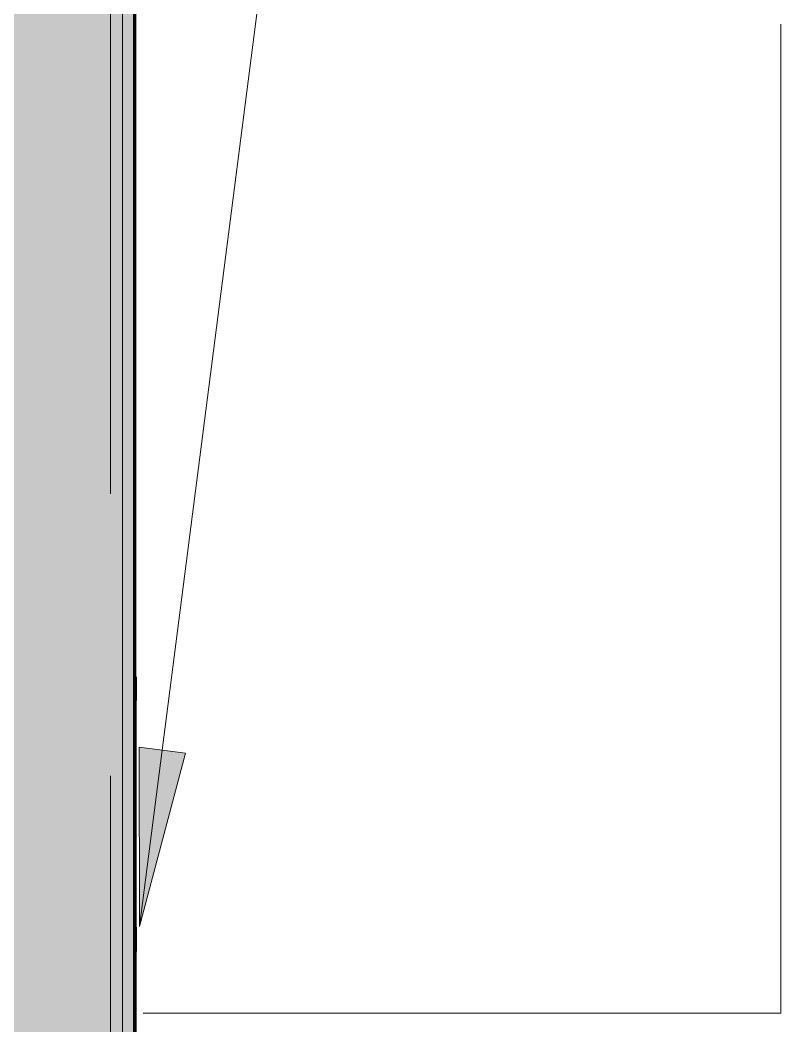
# Model space of a CAD drawing. Header units: millimetres. Extents: x -5426 to 189269, y -8553 to 29000.
# Drawn here: x 3557 to 4841, y 553 to 2250 of the extents above; entities that cross this region are included whole.
import ezdxf

# ---------------------------------------------------------------- set-up
doc = ezdxf.new("R2010")
doc.units = ezdxf.units.MM
doc.linetypes.add('Осевая', pattern=[3175, 635, -476.25, 1587.5, -476.25])
for name, color, linetype, lineweight, true_color in [('A-WALL-3', 7, 'Continuous', 9, 0xff80c0), ('G-ANNO-TEXT-1', 7, 'Continuous', 9, 0x3c3c3c), ('I-WALL-15', 7, 'Continuous', 80, 0xe1dc04), ('I-WALL-16', 7, 'Continuous', 50, 0xe1dc04), ('I-WALL-3', 7, 'Continuous', 9, 0xc0c0c0), ('I-WALL-6', 7, 'Continuous', 80, 0xff80c0)]:
    doc.layers.add(name, color=color, linetype=linetype, lineweight=lineweight, true_color=true_color)
for name, color, linetype, lineweight in [('A-WALL-IDEN', 7, 'Continuous', 9), ('I-WALL', 7, 'Continuous', 9), ('Оси-2', 7, 'Осевая', 9)]:
    doc.layers.add(name, color=color, linetype=linetype, lineweight=lineweight)

msp = doc.modelspace()

# ---------------------------------------------------------------- hatches: boundary and pattern name
at = {"layer": 'G-ANNO-TEXT-1'}
msp.add_hatch(color=256, dxfattribs=at).paths.add_polyline_path([(3758.9, 721), (3836.3, 1013.5), (3758, 1023.6)])
at = {"layer": 'I-WALL'}
h = msp.add_hatch(dxfattribs=at)
h.set_pattern_fill('FP_12', color=256, style=0, pattern_type=2)
h.set_pattern_definition([(45, (0, 0), (-57.0246, 57.0246), []), (45, (57.025, 0), (-57.0246, 57.0246), [100.806, -20.161, 3.353, -16.808])])
h.paths.add_polyline_path([(3510, -100), (3730, -100), (3730, 7900), (3510, 7900), (3510, 120)])
h = msp.add_hatch(dxfattribs=at)
h.set_pattern_fill('FP_36', color=256, style=0, pattern_type=2)
h.set_pattern_definition([(0, (0, 0), (121.92, 30.48), [10.058, -81.382, 10.058, -81.382, -487.68]), (0, (0, 0), (121.92, 30.48), [-182.88, 10.058, -172.822, 10.058, -81.382, -213.36]), (0, (0, 0), (121.92, 30.48), [-457.2, 10.058, -50.902, 10.058, -142.342]), (120, (45.72, 15.24), (-87.35645, 90.34582), [10.058, -81.382, 10.058, -81.382, -487.68]), (120, (45.72, 15.24), (-87.35645, 90.34582), [-182.88, 10.058, -172.822, 10.058, -81.382, -213.36]), (120, (45.72, 15.24), (-87.35645, 90.34582), [-457.2, 10.058, -50.902, 10.058, -142.342]), (240, (60.96, 76.2), (-34.56355, -120.82582), [10.058, -81.382, 10.058, -81.382, -487.68]), (240, (60.96, 76.2), (-34.56355, -120.82582), [-182.88, 10.058, -172.822, 10.058, -81.382, -213.36]), (240, (60.96, 76.2), (-34.56355, -120.82582), [-457.2, 10.058, -50.902, 10.058, -142.342])])
h.paths.add_polyline_path([(3750, 400), (3750, 7680), (3730, 7680), (3730, 400)])

# ---------------------------------------------------------------- linework, layer by layer
at = {"layer": 'A-WALL-3'}
msp.add_line((3750, 7679), (3750, 400), dxfattribs=at)
at = {"layer": 'A-WALL-IDEN'}
for p, q in [((4841.1, 574.4), (4841.1, 2243.3)), ((3764.7, 574.4), (4841.1, 574.4))]:
    msp.add_line(p, q, dxfattribs=at)
at = {"layer": 'G-ANNO-TEXT-1'}
for p, q in [((3758.9, 721), (4154.2, 3800.8)), ((3836.3, 1013.5), (3758, 1023.6)), ((3758, 1023.6), (3758.9, 721)), ((3758.9, 721), (3836.3, 1013.5))]:
    msp.add_line(p, q, dxfattribs=at)
at = {"layer": 'I-WALL-15'}
for p, q in [((3752, 1142.3), (3751, 1142.3)), ((3752, 1102.3), (3752, 1142.3)), ((3751, 1102.3), (3752, 1102.3)), ((3752, 719.7), (3751, 719.7)), ((3752, 678.7), (3752, 719.7)), ((3751, 678.7), (3752, 678.7))]:
    msp.add_line(p, q, dxfattribs=at)
at = {"layer": 'I-WALL-16'}
for p, q in [((3752, 1102.3), (3752, 400)), ((3752, 665.4), (3751, 665.4)), ((3752, 631.8), (3751, 631.8))]:
    msp.add_line(p, q, dxfattribs=at)
at = {"layer": 'I-WALL-3'}
msp.add_line((3730, 7700), (3730, -100), dxfattribs=at)
at = {"layer": 'I-WALL-6'}
msp.add_line((3751, 100), (3751, 7679), dxfattribs=at)
at = {"layer": 'Оси-2'}
msp.add_line((3710, 339.8), (3710, 24898.1), dxfattribs=at)

doc.saveas('drawing.dxf')
